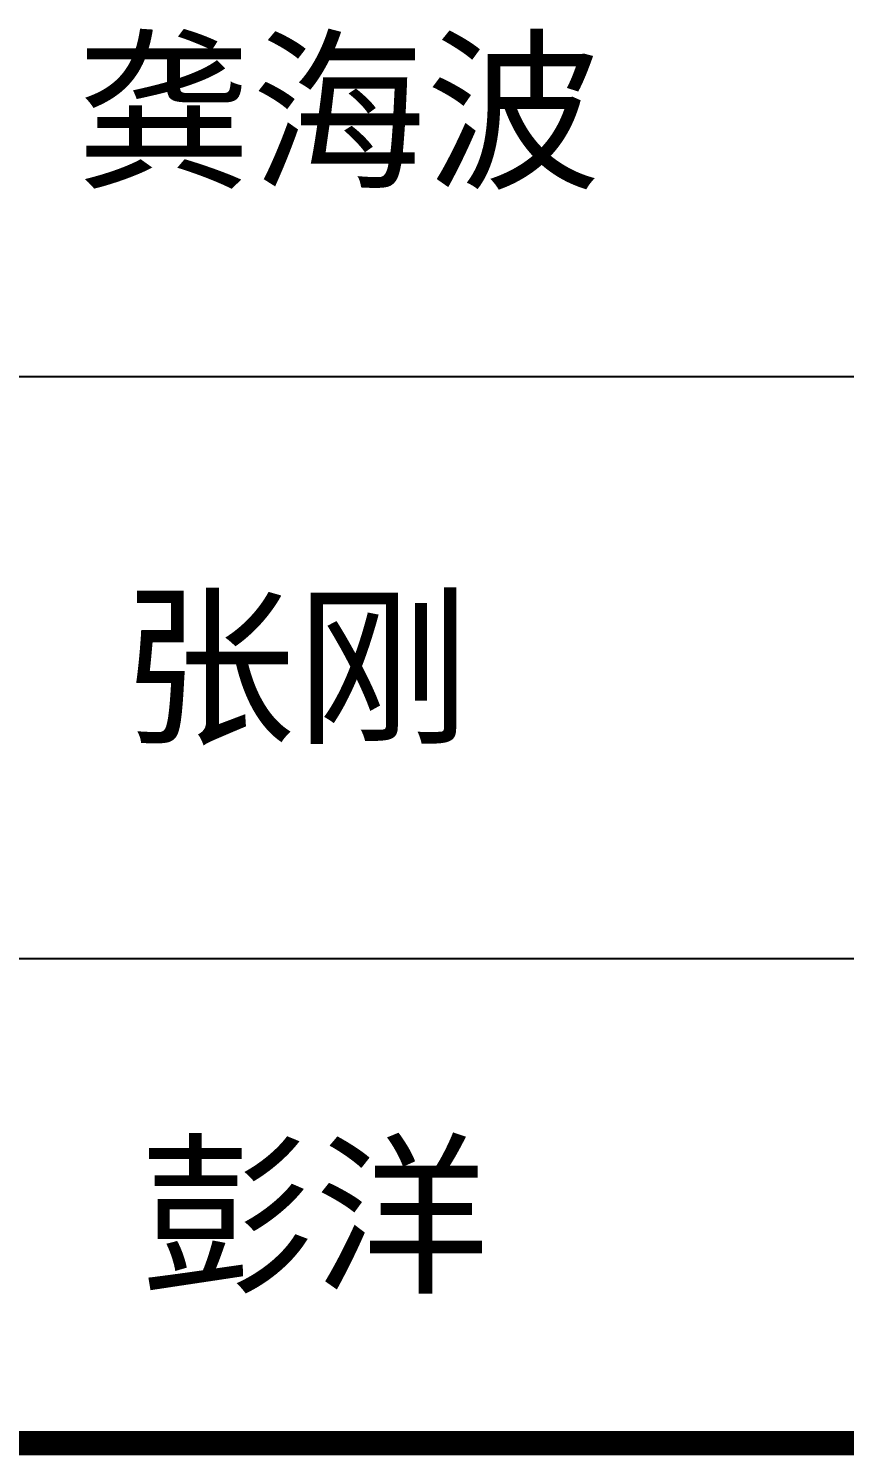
# Model space of a CAD drawing. Extents: x 32461 to 372567, y -698896 to 182569.
# Drawn here: x 183526 to 185369, y -538357 to -535134 of the extents above; entities that cross this region are included whole.
import ezdxf

# ---------------------------------------------------------------- set-up
doc = ezdxf.new("R2010")
doc.units = 0
doc.header["$LTSCALE"] = 1000
doc.header["$MEASUREMENT"] = 0
doc.layers.add('图框', color=4, linetype='CONTINUOUS')
doc.styles.add('STYLE-黑体', font='simhei.ttf')

msp = doc.modelspace()

# ---------------------------------------------------------------- linework, layer by layer
at = {"layer": '图框', "color": 0}
for p, q in [((181072.9, -535919.6), (187683.1, -535919.6)), ((181072.9, -537234.3), (187683.1, -537234.3))]:
    msp.add_line(p, q, dxfattribs=at)
at = {"layer": '图框', "color": 0, "const_width": 55}
msp.add_lwpolyline([(181072.9, -538329.9), (187683.1, -538329.9)], dxfattribs=at)

# ---------------------------------------------------------------- texts
at = {"layer": '图框', "color": 4, "style": 'STYLE-黑体'}
for s, p in [('龚海波', (183634.7, -535465.4)), ('张刚', (183734.7, -536720)), ('彭洋', (183776.9, -537960))]:
    msp.add_text(s, height=289.24, dxfattribs=at).set_placement(p)

doc.saveas('drawing.dxf')
